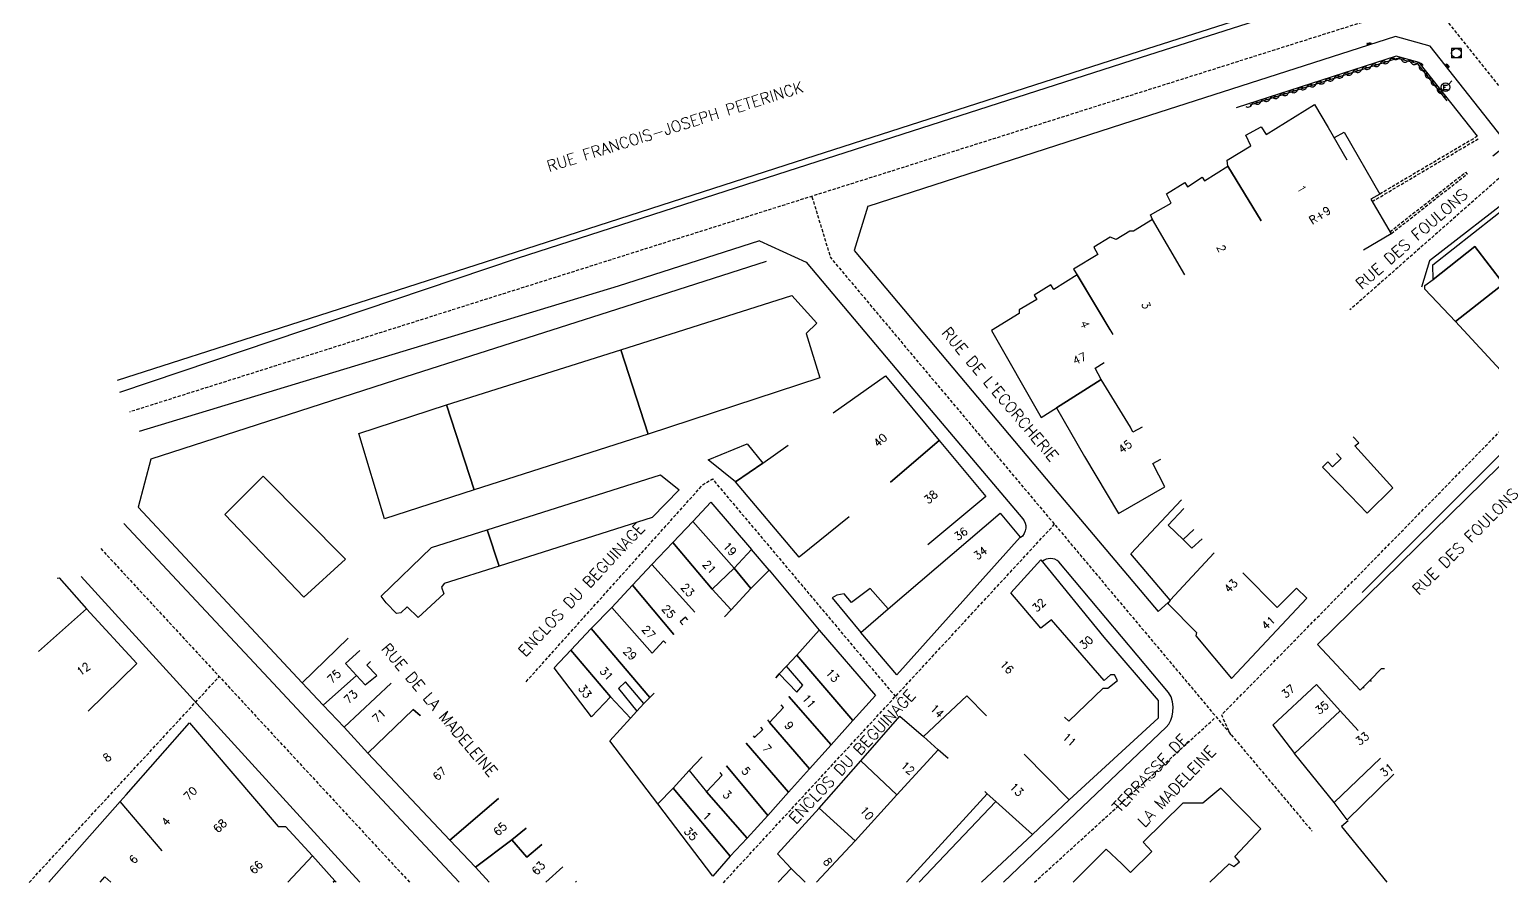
# Model space of a CAD drawing. Header units: millimetres. Extents: x 79999 to 81000, y 145000 to 146000.
# Drawn here: x 80031.7 to 80260.2, y 144999.9 to 145133.3 of the extents above; entities that cross this region are included whole.
import ezdxf
from ezdxf.enums import TextEntityAlignment as Align

# ---------------------------------------------------------------- set-up
doc = ezdxf.new("R2010")
doc.units = ezdxf.units.MM
doc.linetypes.add('DASHED', pattern=[0.75, 0.5, -0.25])
doc.layers.get('0').update_dxf_attribs({"linetype": 'CONTINUOUS'})
for name, color, linetype in [('W0001', 6, 'DASHED'), ('W0008', 7, 'CONTINUOUS'), ('W0100', 7, 'CONTINUOUS'), ('W0112', 1, 'DASHED'), ('W0302', 3, 'CONTINUOUS'), ('W0310', 3, 'CONTINUOUS'), ('W0400', 7, 'CONTINUOUS'), ('W0420', 7, 'CONTINUOUS'), ('W0471', 7, 'CONTINUOUS'), ('w0984', 7, 'CONTINUOUS'), ('W0989', 7, 'CONTINUOUS'), ('W0991', 7, 'CONTINUOUS')]:
    doc.layers.add(name, color=color, linetype=linetype)
doc.styles.get("Standard").update_dxf_attribs({"font": 'romans.shx', "width": 0.85})

# ---------------------------------------------------------------- blocks, each defined once
blk = doc.blocks.new('T471')
for p, q in [((-0.333334, 0.333334), (-0.333334, -0.333334)), ((-0.333334, 0.333334), (0.333334, 0.333334)), ((-0.333334, 0), (0, 0)), ((0.500001, 0.500001), (1.000002, 1.000002)), ((-0.500001, -0.500001), (-1.000002, -1.000002)), ((-0.333334, -0.333334), (0.333334, -0.333334))]:
    blk.add_line(p, q)
blk.add_ellipse((0, 0), major_axis=(0.471405, 0.471405), ratio=1, start_param=5.4977871438, end_param=11.780972451)
blk = doc.blocks.new('T420')
for p, q in [((0.75, 0.75), (-0.75, 0.75)), ((-0.75, 0.75), (-0.75, -0.75)), ((0.75, 0.75), (0.75, -0.75)), ((0.75, -0.75), (-0.75, -0.75))]:
    blk.add_line(p, q)
blk.add_ellipse((0, 0), major_axis=(-0.53, 0.53), ratio=1, start_param=3.926991, end_param=10.210176)
blk = doc.blocks.new('T400')
for p, q in [((-0.15, 0.3), (0.15, 0.3)), ((-0.15, -0.25), (-0.15, 0.3)), ((-0.15, 0.15), (0.15, 0.15)), ((-0.15, 0), (0.15, 0)), ((0.15, 0.3), (0.15, -0.25)), ((-0.15, -0.15), (0.15, -0.15)), ((-0.15, -0.25), (-0.15, -0.3)), ((-0.15, -0.3), (0.15, -0.3)), ((0.15, -0.3), (0.15, -0.25))]:
    blk.add_line(p, q)
blk = doc.blocks.new('t310o')
at = {"color": 0, "linetype": 'Continuous'}
for centre, start, end in [((-0.5, 0.38), 216.8699, 323.1304), ((0.5, -0.37), 36.8699, 143.1303)]:
    blk.add_arc(centre, 0.625, start, end, dxfattribs=at)

msp = doc.modelspace()

# ---------------------------------------------------------------- linework, layer by layer
at = {"layer": 'W0001', "flags": 128}
for points in [[(80249.11, 145139.51), (80272.61, 145110.06), (80305.66, 145068.64), (80322.43, 145047.63), (80338.81, 145027.11), (80356.89, 145004.45), (80359.53, 145000)], [(80244.11, 145135.69), (80047.35, 145073.46)], [(80267.94, 145115.91), (80237.91, 145089.4)], [(80153.93, 145107.08), (80156.82, 145097.58), (80232.02, 145007.99)], [(80219.34, 145022.98), (80217.91, 145026.15), (80263.12, 145072.23)], [(80109.29, 145031.33), (80136.93, 145062.15), (80138.39, 145063), (80167.18, 145028.74)], [(80140.09, 144999.92), (80191.95, 145056.09)], [(80042.87, 145052.13), (80091.09, 145000)], [(80031.7, 144999.98), (80061.37, 145032.13)], [(80188.68, 145000), (80216.75, 145025.57)]]:
    msp.add_lwpolyline(points, dxfattribs=at)
at = {"layer": 'W0008'}
msp.add_line((80239.83, 145045.29), (80265, 145070.42), dxfattribs=at)
for points in [[(80045.87, 145076.54), (80107.96, 145097.51), (80107.96, 145097.51), (80150.22, 145111.14), (80205.4, 145128.88), (80241.98, 145140.62), (80248.49, 145151.31), (80248.65, 145163.75), (80240.35, 145175.36)], [(80260.23, 145113.49), (80262.54, 145115.33), (80250.46, 145130.64), (80245.03, 145132.14), (80202.42, 145118.42), (80162.66, 145105.59)], [(80354.13, 145000), (80351.31, 145003.55), (80324.91, 145036.67), (80296.26, 145072.8), (80268.69, 145107.46), (80268.28, 145107.88), (80267.79, 145108.21), (80267.26, 145108.44), (80266.68, 145108.57), (80266.1, 145108.59), (80265.52, 145108.51), (80264.97, 145108.32), (80264.47, 145108.01), (80250.35, 145097.08), (80249.13, 145092.95)], [(80162.67, 145105.6), (80160.51, 145098.71), (80190.49, 145063.03), (80208, 145042.3), (80209.53, 145043.68)], [(80145.73, 145100.18), (80123.67, 145093.11), (80123.67, 145093.11), (80048.86, 145070.4)], [(80145.73, 145100.18), (80153.01, 145096.88), (80169.69, 145077.1), (80186.84, 145056.75), (80187.06, 145056.44), (80187.23, 145056.1), (80187.32, 145055.72), (80187.33, 145055.33), (80187.24, 145054.88), (80187.06, 145054.46), (80186.79, 145054.09), (80186.45, 145053.79)], [(80046.48, 145056.06), (80066.07, 145035.05), (80084.51, 145015.33), (80098.83, 145000)], [(80183.82, 145000), (80189.61, 145005.51), (80209.23, 145024.2), (80209.66, 145024.72), (80209.98, 145025.32), (80210.18, 145025.96), (80210.28, 145026.61), (80210.31, 145027.39), (80210.25, 145028.17), (80210.02, 145028.95), (80209.59, 145029.65), (80192.48, 145050.03), (80192.2, 145050.28), (80191.87, 145050.45), (80191.52, 145050.54), (80191.16, 145050.58), (80190.82, 145050.55), (80190.49, 145050.46), (80190.19, 145050.31), (80189.92, 145050.11)], [(80039.82, 145047.75), (80062.15, 145023.23), (80081.53, 145001.96), (80083.32, 145000)], [(80237.65, 145009.59), (80236.63, 145008.73), (80243.68, 145000)]]:
    msp.add_lwpolyline(points, dxfattribs=at)
at = {"layer": 'W0008', "flags": 128}
msp.add_lwpolyline([(80257.83, 145116.56), (80248.76, 145128.07), (80245.13, 145129.06), (80220.16, 145121)], dxfattribs=at)
at = {"layer": 'W0100'}
for points in [[(80218.89, 145111.88), (80218.74, 145112.8), (80222.45, 145115.06), (80221.68, 145116.73), (80224.06, 145118.04), (80224.87, 145116.81), (80232.42, 145121.53), (80234.53, 145117.91), (80237.45, 145112.88)], [(80207.11, 145103.54), (80206.78, 145104.26), (80210.01, 145106.07), (80209.29, 145107.55), (80212.14, 145109.31), (80212.57, 145108.64), (80214.85, 145110.15), (80215.23, 145109.58), (80218.89, 145111.88), (80224.07, 145103.33)], [(80224.07, 145103.33), (80218.89, 145111.88)], [(80250.93, 145094.19), (80250.88, 145096.45), (80263.57, 145106.43), (80266.15, 145106.24), (80271.09, 145099.86), (80262.45, 145093.06), (80261.94, 145093.49), (80257.45, 145099.33), (80250.93, 145094.19)], [(80212.17, 145094.91), (80207.11, 145103.54), (80204.12, 145101.69), (80203.57, 145101.73), (80201.45, 145100.4), (80200.49, 145100.76), (80197.96, 145099.24), (80198.59, 145098.09), (80194.78, 145095.77), (80195.33, 145094.87), (80200.92, 145085.59)], [(80212.17, 145094.91), (80207.11, 145103.54)], [(80254.43, 145087.6), (80249.63, 145092.66), (80249.62, 145093.21), (80250.93, 145094.19), (80257.45, 145099.33), (80261.94, 145093.49), (80254.43, 145087.6)], [(80267.19, 145073.8), (80254.43, 145087.6), (80261.94, 145093.49), (80262.45, 145093.06), (80271.09, 145099.86), (80276.09, 145093.52), (80274.93, 145092.75), (80273.71, 145094.11), (80273.16, 145094.11), (80266.05, 145088.38), (80265.54, 145088.81), (80263.56, 145087.18), (80267.54, 145082.12), (80271.4, 145077.43), (80267.84, 145074.23), (80267.29, 145073.74), (80267.19, 145073.8)], [(80146.76, 145096.98), (80124.7, 145089.9), (80090.51, 145078.95), (80050.69, 145066.12), (80048.72, 145058.59), (80068.53, 145037.35), (80074.34, 145031.14)], [(80200.5, 145086.3), (80195.33, 145094.87), (80191.67, 145092.61), (80191.24, 145093.32), (80188.63, 145091.72), (80189.06, 145091.05), (80186.3, 145089.44), (80186.3, 145088.86), (80181.98, 145086.2), (80189.73, 145072.62), (80192.1, 145074.13), (80199.09, 145078.54)], [(80124.07, 145083.2), (80150.77, 145091.69), (80154.71, 145087.35), (80153.02, 145085.73), (80155.14, 145078.78), (80128.35, 145070.01), (80124.07, 145083.2)], [(80096.88, 145074.57), (80124.07, 145083.2), (80128.35, 145070.01), (80101.16, 145061.3), (80096.88, 145074.57)], [(80199.09, 145078.54), (80198.13, 145080.31), (80199.55, 145081.2)], [(80157.23, 145073.31), (80165.39, 145079.14), (80173.8, 145069), (80166.2, 145062.51)], [(80205.47, 145071.12), (80204.01, 145070.31), (80203.68, 145071.12), (80199.09, 145078.54), (80192.1, 145074.13)], [(80083.18, 145070.1), (80096.88, 145074.57), (80101.16, 145061.3), (80087.18, 145056.77), (80083.18, 145070.1)], [(80192.1, 145074.13), (80196.51, 145066.51), (80201.81, 145057.6), (80209.04, 145061.78), (80207.17, 145065.41), (80208.41, 145066.12)], [(80267.84, 145074.23), (80269.06, 145072.61), (80232.85, 145037.12), (80235.81, 145033.97), (80239.51, 145030.01), (80239.99, 145030.49), (80241.07, 145031.58), (80242.87, 145033.39), (80243.32, 145033.38)], [(80137.71, 145065.99), (80143.81, 145068.51), (80146.25, 145065.47), (80141.98, 145062.55), (80137.71, 145065.99)], [(80166.2, 145062.51), (80173.8, 145069)], [(80173.8, 145069), (80181.1, 145060.26), (80172.04, 145052.72)], [(80240.65, 145057.65), (80244.64, 145061.63), (80238.72, 145068.18), (80239.3, 145068.65), (80238.43, 145069.57)], [(80146.25, 145065.47), (80150.21, 145068.3)], [(80235.84, 145066.98), (80236.59, 145066.2), (80235.23, 145064.88), (80234.49, 145065.69), (80233.67, 145064.84), (80238.01, 145060.39), (80240.65, 145057.65)], [(80159.74, 145057.06), (80151.94, 145050.79), (80141.98, 145062.55), (80146.25, 145065.47)], [(80062.25, 145057.44), (80068.24, 145063.45), (80081.08, 145050.48), (80074.56, 145044.54), (80062.25, 145057.44)], [(80103.2, 145055.07), (80130.26, 145063.67), (80133.17, 145061.31), (80128.97, 145056.96), (80105.07, 145049.39), (80103.2, 145055.07)], [(80135.34, 145056.37), (80138.15, 145059.36), (80144.48, 145051.96), (80141.8, 145049.07), (80135.34, 145056.37)], [(80203.72, 145051.3), (80211.62, 145059.73)], [(80183.34, 145057.67), (80186.45, 145053.93), (80167.2, 145032.41), (80161.57, 145039.02), (80165.84, 145042.71), (80183.34, 145057.67)], [(80212.02, 145058.38), (80209.55, 145055.79), (80211.87, 145053.54), (80213.26, 145052.19), (80214.86, 145053.63)], [(80087.43, 145043.67), (80086.65, 145044.69), (80094.49, 145052.27), (80103.2, 145055.07), (80105.07, 145049.39), (80096.49, 145046.65), (80096.09, 145046.12), (80096.43, 145045.06), (80092.41, 145041.34), (80090.73, 145043.04), (80089.73, 145042.08), (80089.03, 145041.97), (80087.43, 145043.67)], [(80132.18, 145053.09), (80135.34, 145056.37), (80141.8, 145049.07), (80138.34, 145045.78), (80132.18, 145053.09)], [(80213.58, 145055.13), (80211.87, 145053.54), (80213.26, 145052.19), (80214.86, 145053.63)], [(80128.93, 145049.63), (80132.18, 145053.09), (80138.34, 145045.78), (80141.29, 145042.56), (80140.27, 145041.47)], [(80144.39, 145045.89), (80147.23, 145048.74), (80144.48, 145051.96), (80141.8, 145049.07), (80144.39, 145045.89)], [(80193.38, 145025.8), (80194.02, 145025.14), (80199.39, 145030.3), (80200.11, 145030.3), (80201.65, 145031.53), (80201.19, 145032.4), (80200.57, 145032.4), (80199.54, 145031.53), (80191.34, 145041), (80189.64, 145039.67), (80184.97, 145045.23), (80189.64, 145050.35), (80199.51, 145038.29), (80207.97, 145028.39), (80208.01, 145025.65), (80194.07, 145012.86), (80187.07, 145020.01)], [(80216.71, 145051.45), (80209.88, 145044.05), (80203.72, 145051.3)], [(80216.71, 145051.45), (80209.88, 145044.05)], [(80125.88, 145046.41), (80128.93, 145049.63), (80135.65, 145042.18)], [(80135.65, 145042.18), (80128.93, 145049.63)], [(80138.34, 145045.78), (80141.29, 145042.56), (80144.39, 145045.89), (80141.8, 145049.07), (80138.34, 145045.78)], [(80140.27, 145041.47), (80141.29, 145042.56), (80144.39, 145045.89), (80147.23, 145048.74), (80155.07, 145039.39), (80151.55, 145035.46), (80149.94, 145033.77), (80148.83, 145032.54), (80148.29, 145031.94)], [(80209.88, 145044.05), (80209.51, 145043.53), (80213.98, 145038.99), (80213.86, 145038.48), (80219.43, 145031.85), (80231.22, 145044.39), (80229.6, 145045.93), (80226.56, 145042.92), (80221.2, 145048.33)], [(80036.07, 145047.51), (80036.35, 145047.53), (80040.62, 145042.69), (80033.16, 145036.03)], [(80122.67, 145042.93), (80125.88, 145046.41), (80132.38, 145038.7)], [(80132.38, 145038.7), (80125.88, 145046.41)], [(80165.84, 145042.71), (80162.99, 145045.87), (80160.1, 145043.69), (80158.96, 145045.05), (80157.81, 145044.85), (80157.1, 145044.44), (80161.57, 145039.02), (80165.84, 145042.71)], [(80033.16, 145036.03), (80040.62, 145042.69)], [(80040.62, 145042.69), (80048.49, 145034.19), (80040.88, 145026.73)], [(80119.45, 145039.63), (80122.67, 145042.93), (80128.96, 145035.77), (80130.74, 145037.71), (80131.11, 145037.33)], [(80131.11, 145037.33), (80130.74, 145037.71), (80128.96, 145035.77), (80122.67, 145042.93)], [(80134.52, 145040.99), (80134.16, 145041.4), (80133.33, 145040.67), (80133.77, 145040.2)], [(80116.28, 145036.24), (80119.45, 145039.63), (80128.61, 145028.84), (80127.68, 145027.9), (80124.81, 145031.32), (80123.71, 145030.26), (80126.57, 145026.72), (80125.6, 145025.62), (80122.44, 145028.95), (80116.28, 145036.24)], [(80129.26, 145029.52), (80128.61, 145028.84), (80119.45, 145039.63)], [(80151.55, 145035.46), (80155.07, 145039.39), (80163.87, 145029.19), (80160.3, 145025.26), (80151.55, 145035.46)], [(80074.34, 145031.14), (80081.5, 145038.11)], [(80083.31, 145036.21), (80081.06, 145034.17), (80082.8, 145032.29), (80077.61, 145027.68), (80074.34, 145031.14)], [(80088.19, 145031.09), (80080.9, 145024.23), (80077.61, 145027.68), (80082.8, 145032.29), (80084.18, 145030.84), (80085.99, 145032.3), (80084.42, 145033.92), (80084.97, 145034.46)], [(80119.52, 145025.85), (80113.66, 145033.48), (80116.28, 145036.24), (80122.44, 145028.95), (80119.52, 145025.85)], [(80148.29, 145031.94), (80148.83, 145032.54), (80151.54, 145029.67), (80152.51, 145030.81), (80149.94, 145033.77), (80151.55, 145035.46), (80160.3, 145025.26), (80156.94, 145021.45), (80150.3, 145029.04)], [(80092.74, 145026.08), (80092.72, 145026.05), (80091.65, 145027), (80084.57, 145020.18), (80080.9, 145024.23), (80088.19, 145031.09)], [(80232.73, 145030.91), (80225.89, 145024.56), (80229.27, 145020.13), (80236.41, 145026.79), (80232.73, 145030.91)], [(80240.18, 145030.3), (80239.99, 145030.49), (80241.07, 145031.58)], [(80241.07, 145031.58), (80241.26, 145031.36)], [(80122.34, 145022.07), (80125.6, 145025.62), (80126.57, 145026.72), (80127.68, 145027.9), (80128.61, 145028.84), (80129.26, 145029.52)], [(80150.3, 145029.04), (80156.94, 145021.45), (80153.56, 145017.74), (80147.29, 145024.97)], [(80147.29, 145024.97), (80149.5, 145027.3), (80149.14, 145027.73)], [(80175.17, 145019.31), (80173.61, 145020.71), (80171.32, 145022.76), (80178.13, 145029.12)], [(80178.13, 145029.12), (80181.18, 145026.02)], [(80104.99, 145013.06), (80097.38, 145006.55), (80084.57, 145020.18), (80091.65, 145027), (80092.72, 145026.05), (80092.74, 145026.08)], [(80146.97, 145025.35), (80147.29, 145024.97), (80153.56, 145017.74), (80150.27, 145014.09), (80143.67, 145021.7)], [(80161.58, 145018.96), (80167.67, 145025.93), (80171.32, 145022.76), (80173.61, 145020.71), (80167.2, 145013.66), (80161.58, 145018.96)], [(80242.7, 145019.4), (80235.47, 145012.44), (80229.27, 145020.13), (80236.41, 145026.79)], [(80236.41, 145026.79), (80239.23, 145023.7)], [(80045.89, 145012.6), (80046.82, 145013.67), (80056.7, 145024.92), (80070.59, 145008.71), (80071.7, 145008.72), (80075.93, 145004.13), (80072.06, 145000)], [(80144.72, 145022.86), (80144.96, 145022.6), (80146.23, 145023.87), (80145.93, 145024.21)], [(80136.8, 145019.6), (80134.75, 145017.45), (80132.25, 145014.7), (80129.84, 145012.24), (80122.34, 145022.07)], [(80143.67, 145021.7), (80150.27, 145014.09), (80147.04, 145010.44), (80140.56, 145018.21)], [(80140.56, 145018.21), (80147.04, 145010.44), (80143.82, 145006.88), (80137.45, 145014.12)], [(80155.05, 145011.58), (80161.58, 145018.96), (80167.2, 145013.66), (80160.66, 145006.47), (80155.05, 145011.58)], [(80187.07, 145020.01), (80194.07, 145012.86), (80188.38, 145007.44), (80182.65, 145012.59), (80181.3, 145013.8), (80180.91, 145014.15)], [(80244.8, 145016.9), (80237.52, 145009.76), (80235.47, 145012.44), (80242.7, 145019.4)], [(80132.25, 145014.7), (80134.75, 145017.45), (80137.45, 145014.12), (80143.82, 145006.88), (80141.14, 145004.09), (80132.25, 145014.7)], [(80137.45, 145014.12), (80139.91, 145016.75), (80139.6, 145017.12)], [(80129.84, 145012.24), (80132.25, 145014.7), (80141.14, 145004.09), (80138.43, 145000.95), (80129.84, 145012.24)], [(80181.3, 145013.8), (80174.73, 145006.6), (80168.7, 145000)], [(80170.66, 145000), (80182.65, 145012.59), (80181.3, 145013.8)], [(80216.04, 145000), (80219.05, 145002.86), (80219.78, 145002.45), (80220.68, 145003.21), (80219.94, 145004), (80224.04, 145008.36), (80217.77, 145014.71), (80214.97, 145012.35), (80211.86, 145012.33), (80205.64, 145006.27), (80207, 145004.78), (80203.68, 145001.53), (80202.33, 145002.86), (80199.87, 145005.15)], [(80045.89, 145012.6), (80034.77, 145000)], [(80052.45, 145004.92), (80045.89, 145012.6)], [(80109.29, 145008.47), (80107.04, 145006.63), (80101.39, 145002.33), (80097.38, 145006.55), (80104.99, 145013.06)], [(80150.68, 145002.15), (80148.52, 145004.42), (80155.05, 145011.58), (80160.66, 145006.47), (80154.61, 145000)], [(80180.38, 145000), (80188.38, 145007.44), (80182.65, 145012.59), (80170.66, 145000)], [(80111.73, 145005.87), (80109.41, 145003.93), (80107.04, 145006.63), (80109.29, 145008.47)], [(80103.52, 145000), (80101.39, 145002.33), (80107.04, 145006.63), (80109.41, 145003.93), (80111.73, 145005.87)], [(80199.87, 145005.15), (80194.73, 145000)], [(80072.06, 145000), (80075.93, 145004.13)], [(80075.93, 145004.13), (80079.4, 145000.24), (80079.15, 145000)], [(80112.35, 145000), (80115, 145002.41)], [(80148.63, 145000), (80150.68, 145002.15), (80152.88, 145000)], [(80152.88, 145000), (80150.68, 145002.15)], [(80042.75, 145000), (80043.48, 145000.82), (80044.42, 145000)], [(80079.15, 145000), (80079.4, 145000.24)], [(80079.4, 145000.24), (80079.62, 145000)], [(80117.14, 145000.15), (80116.98, 145000)]]:
    msp.add_lwpolyline(points, dxfattribs=at)
at = {"layer": 'W0100', "flags": 128}
msp.add_lwpolyline([(80235.54, 145116.34), (80235.54, 145116.34), (80235.54, 145116.34), (80237.01, 145117.2), (80242.6, 145107.51), (80241.21, 145106.69), (80244.39, 145101.28), (80240.07, 145098.74)], dxfattribs=at)
at = {"layer": 'W0112', "flags": 128}
for points in [[(80241.41, 145106.34), (80257.95, 145116.14), (80257.75, 145116.48), (80242.6, 145107.51)], [(80244.18, 145101.62), (80255.99, 145110.92), (80256.24, 145110.61), (80244.39, 145101.28)]]:
    msp.add_lwpolyline(points, dxfattribs=at)
at = {"layer": 'W0302'}
msp.add_lwpolyline([(80045.47, 145078.44), (80069.5, 145086.16), (80107.65, 145098.46), (80149.91, 145112.09), (80205.09, 145129.83), (80241.32, 145141.46), (80247.49, 145151.6), (80247.64, 145163.44), (80238.92, 145175.63), (80215.63, 145208.17), (80191.63, 145241.72), (80185.98, 145249.46)], dxfattribs=at)
at = {"layer": 'W0310', "flags": 128}
msp.add_lwpolyline([(80253.13, 145122.1), (80248.54, 145127.84), (80245.31, 145128.7), (80222.31, 145121.41)], dxfattribs=at)

# ---------------------------------------------------------------- block references
at = {"layer": 'W0310'}
for p, rotation in [((80241.19, 145127.4), 197.5831638250703), ((80242.62, 145127.85), 197.5831638250703), ((80244.05, 145128.3), 197.5831638250703), ((80245.49, 145128.65), 165.0512303557337), ((80246.94, 145128.26), 165.0512303557337), ((80248.38, 145127.88), 165.0512303557337), ((80234.04, 145125.13), 197.5831638250703), ((80235.47, 145125.58), 197.5831638250703), ((80236.9, 145126.04), 197.5831638250703), ((80238.33, 145126.49), 197.5831638250703), ((80239.76, 145126.94), 197.5831638250703), ((80249.38, 145126.79), 128.678128364166), ((80250.31, 145125.62), 128.678128364166), ((80226.9, 145122.86), 197.5831638250703), ((80228.32, 145123.32), 197.5831638250703), ((80229.75, 145123.77), 197.5831638250703), ((80231.18, 145124.22), 197.5831638250703), ((80232.61, 145124.68), 197.5831638250703), ((80251.25, 145124.45), 128.678128364166), ((80252.19, 145123.28), 128.678128364166), ((80222.61, 145121.51), 197.5831638250703), ((80224.04, 145121.96), 197.5831638250703), ((80225.47, 145122.41), 197.5831638250703)]:
    msp.add_blockref('t310o', p, dxfattribs=dict(at, rotation=rotation))
at = {"layer": 'W0400'}
for p, rotation in [((80240.92, 145130.97), 287.848046848616), ((80253.12, 145127.5), 218.2598314067792)]:
    msp.add_blockref('T400', p, dxfattribs=dict(at, rotation=rotation))
at = {"layer": 'W0420'}
msp.add_blockref('T420', (80254.56, 145129.52), dxfattribs=at)
at = {"layer": 'W0471'}
msp.add_blockref('T471', (80252.86, 145124.2), dxfattribs=at)

# ---------------------------------------------------------------- texts
at = {"layer": 'w0984'}
msp.add_text('R+9', height=1.25, rotation=32.013, dxfattribs=at).set_placement((80233.23, 145104.2), align=Align.MIDDLE)
at = {"layer": 'W0989'}
for s, rotation, p in [('RUE FRANCOIS-JOSEPH PETERINCK', 17.4834, (80132.56, 145118.07)), ('RUE DES FOULONS', 41.2531, (80247.59, 145100.51)), ("RUE DE L'ECORCHERIE", 310.2937, (80183.31, 145076.23)), ('RUE DES FOULONS', 45.0658, (80255.96, 145053.26)), ('ENCLOS DU BEGUINAGE', 46.8864, (80117.92, 145045.73)), ('RUE DE LA MADELEINE', 310.3226, (80095.75, 145026.91)), ('ENCLOS DU BEGUINAGE', 46.8864, (80160.19, 145019.62)), ('TERRASSE DE', 46.3384, (80206.74, 145017.05)), ('LA MADELEINE', 46.3384, (80210.87, 145014.98))]:
    msp.add_text(s, height=1.75, rotation=rotation, dxfattribs=at).set_placement(p, align=Align.MIDDLE)
at = {"layer": 'W0991'}
for s, rotation, p in [('1', 298.5619, (80230.4, 145108.32)), ('2', 292.4659, (80217.87, 145099)), ('3', 294.0495, (80206.11, 145090.14)), ('4', 291.9423, (80196.55, 145087.16)), ('47', 25.1325, (80195.72, 145081.81)), ('40', 41.6999, (80164.59, 145069.06)), ('45', 36.6191, (80202.84, 145068.07)), ('38', 40.7035, (80172.48, 145060.19)), ('36', 36.1538, (80177.18, 145054.44)), ('19', 312.9425, (80141.11, 145052.07)), ('21', 312.7639, (80137.92, 145049.24)), ('34', 36.2414, (80180.22, 145051.42)), ('23', 313.1833, (80134.51, 145045.65)), ('43', 46.0257, (80219.34, 145046.3)), ('32', 42.6186, (80189.36, 145043.29)), ('25', 310.9541, (80131.55, 145042.29)), ('41', 42.6664, (80225.19, 145040.52)), ('27', 312.3386, (80128.43, 145039.05)), ('29', 315.3858, (80125.51, 145035.72)), ('30', 39.8134, (80196.75, 145037.45)), ('12', 36.5758, (80040.15, 145033.32)), ('16', 314.0366, (80184.37, 145033.62)), ('75', 43.0079, (80079.31, 145032.16)), ('31', 312.8412, (80121.84, 145032.59)), ('13', 313.5738, (80157.15, 145032.31)), ('73', 43.0079, (80081.91, 145028.96)), ('33', 305.785, (80118.48, 145029.83)), ('37', 39.3413, (80228.3, 145029.83)), ('11', 309.2143, (80153.47, 145028.28)), ('14', 315.1356, (80173.47, 145026.75)), ('35', 38.5681, (80233.56, 145027.28)), ('71', 43.0079, (80086.34, 145026.01)), ('9', 309.0839, (80150.37, 145024.47)), ('11', 316.6832, (80194.14, 145022.28)), ('33', 36.7409, (80239.86, 145022.43)), ('7', 307.728, (80146.88, 145020.9)), ('8', 40.5797, (80043.86, 145019.5)), ('12', 317.7849, (80168.9, 145017.83)), ('31', 38.6122, (80243.69, 145017.54)), ('67', 43.0079, (80095.78, 145016.96)), ('5', 308.4667, (80143.64, 145017.37)), ('70', 45.6585, (80056.86, 145013.86)), ('3', 315.4887, (80140.69, 145013.69)), ('13', 315.1011, (80185.89, 145014.48)), ('10', 311.2828, (80162.51, 145010.78)), ('4', 48.6307, (80053.04, 145009.49)), ('68', 44.8644, (80061.48, 145008.82)), ('65', 43.008, (80105.23, 145008.31)), ('1', 314.3722, (80137.53, 145010.33)), ('35', 313.6786, (80135.01, 145007.56)), ('6', 48.2028, (80047.97, 145003.58)), ('66', 44.8665, (80067.12, 145002.34)), ('63', 47.3616, (80111.21, 145002.21)), ('8', 306.9297, (80156.41, 145003.18))]:
    msp.add_text(s, height=1.25, rotation=rotation, dxfattribs=at).set_placement(p, align=Align.MIDDLE)

doc.saveas('drawing.dxf')
